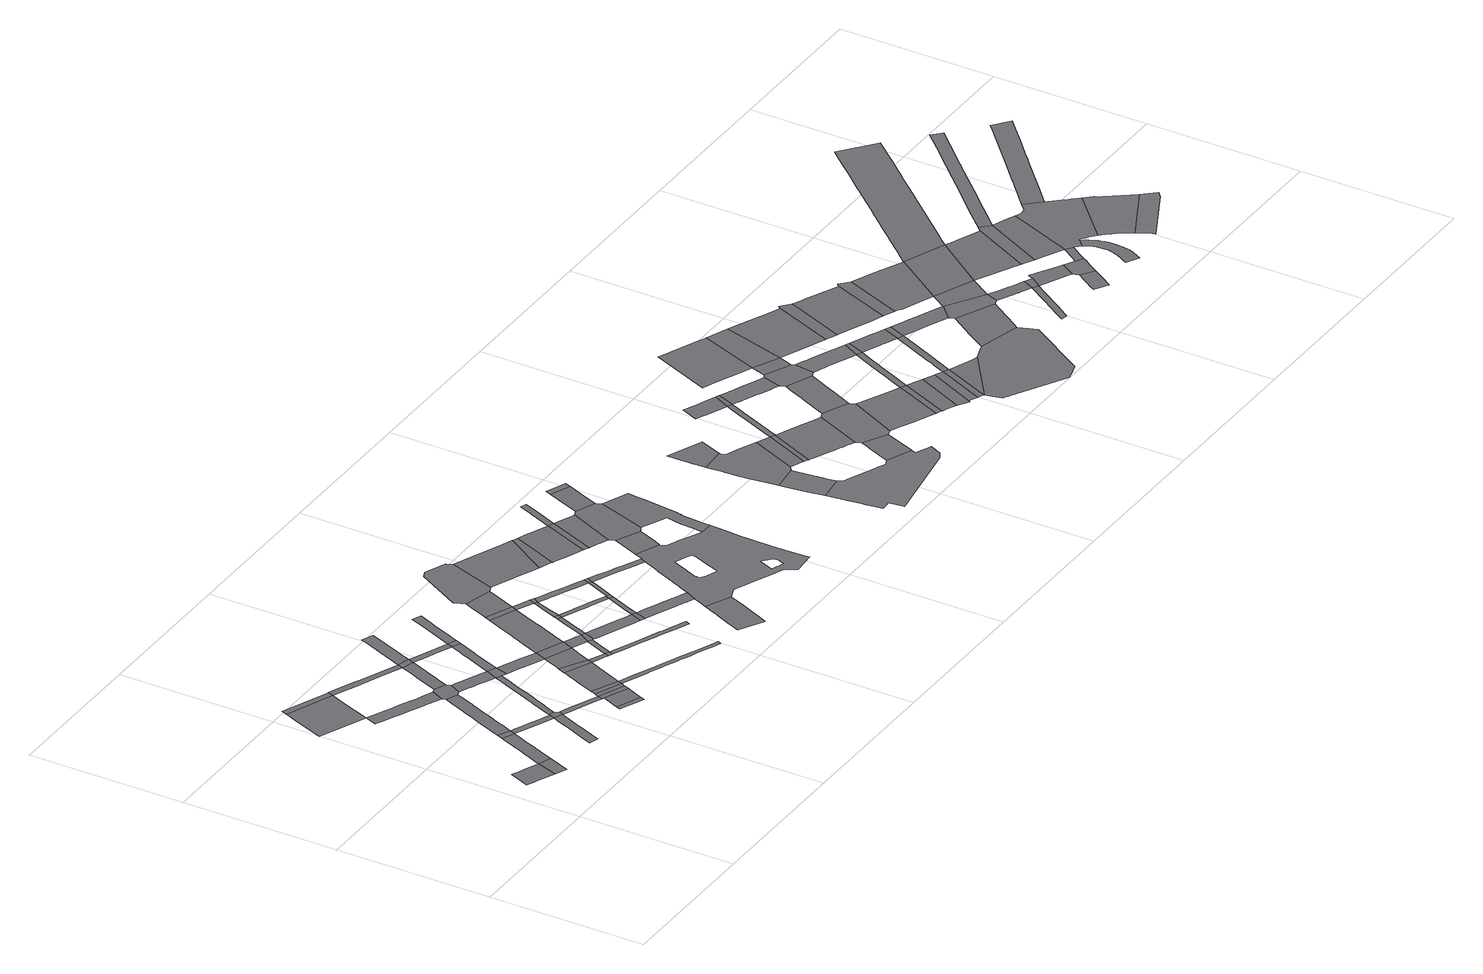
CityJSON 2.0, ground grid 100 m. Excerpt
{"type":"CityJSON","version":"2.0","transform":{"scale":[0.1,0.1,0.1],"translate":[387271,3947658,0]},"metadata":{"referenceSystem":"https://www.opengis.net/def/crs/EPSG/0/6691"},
"CityObjects":{
"road1":{"type":"Road","attributes":{"RoadStructureAttribute.sectionType":"1"},"geometry":[{"type":"MultiSurface","lod":"1","boundaries":[[[0,1,2,3,4,5,6,7,8,9,10,11]]]}]},
"road2":{"type":"Road","geometry":[{"type":"MultiSurface","lod":"1","boundaries":[[[11,10,12,13]]]}]},
"road3":{"type":"Road","attributes":{"RoadStructureAttribute.sectionType":"1"},"geometry":[{"type":"MultiSurface","lod":"1","boundaries":[[[14,15,16,17,18,19,20,21,22,11,13,23,24,25,26,27]]]}]},
"road4":{"type":"Road","attributes":{"RoadStructureAttribute.sectionType":"1"},"geometry":[{"type":"MultiSurface","lod":"1","boundaries":[[[28,29,30,31,32,33,34,35,36,37]]]}]},
"road5":{"type":"Road","geometry":[{"type":"MultiSurface","lod":"1","boundaries":[[[38,14,27,39,40]]]}]},
"road6":{"type":"Road","geometry":[{"type":"MultiSurface","lod":"1","boundaries":[[[41,28,37,42,43]]]}]},
"road7":{"type":"Road","attributes":{"RoadStructureAttribute.sectionType":"1"},"geometry":[{"type":"MultiSurface","lod":"1","boundaries":[[[44,45,46,47,48,49,50,51,52,53,54,34,55,56,57,58,59,60,61,62,63,64,65,66]]]}]},
"road8":{"type":"Road","attributes":{"RoadStructureAttribute.sectionType":"1"},"geometry":[{"type":"MultiSurface","lod":"1","boundaries":[[[67,68,69,70,71,72,73,74,40,39,75,76,77,78,79,80,81]]]}]},
"road9":{"type":"Road","attributes":{"RoadStructureAttribute.sectionType":"1"},"geometry":[{"type":"MultiSurface","lod":"1","boundaries":[[[80,82,83,84,85,86,87,88,89,90,91,92,93]]]}]},
"road10":{"type":"Road","attributes":{"RoadStructureAttribute.sectionType":"1"},"geometry":[{"type":"MultiSurface","lod":"1","boundaries":[[[94,95,96,97,98,99,100,101,102,103,38,40,104,105,106,107,108,109,110,111,112,113,114,115,116]]]}]},
"road11":{"type":"Road","geometry":[{"type":"MultiSurface","lod":"1","boundaries":[[[117,81,80,93,118,119,120]]]}]},
"road12":{"type":"Road","geometry":[{"type":"MultiSurface","lod":"1","boundaries":[[[121,66,65,94,116,122,123,124,125]]]}]},
"road13":{"type":"Road","attributes":{"RoadStructureAttribute.sectionType":"1"},"geometry":[{"type":"MultiSurface","lod":"1","boundaries":[[[126,127,128,129,130,131,132,133,134,135,136,137,138,42,37]]]}]},
"road14":{"type":"Road","attributes":{"RoadStructureAttribute.sectionType":"1"},"geometry":[{"type":"MultiSurface","lod":"1","boundaries":[[[139,140,141,142,118,93,143,144,145,146,147,148,149,150]]]}]},
"road15":{"type":"Road","attributes":{"RoadStructureAttribute.sectionType":"1"},"geometry":[{"type":"MultiSurface","lod":"1","boundaries":[[[151,152,153,154,155,156,157,158,159,160,161,162,163,164,165,166,167,117,120,168,169,170,171,172,173,174,175,176,177,178,179,180,181,182]]]}]},
"road16":{"type":"Road","geometry":[{"type":"MultiSurface","lod":"1","boundaries":[[[183,184,185,186]]]}]},
"road17":{"type":"Road","attributes":{"RoadStructureAttribute.sectionType":"1"},"geometry":[{"type":"MultiSurface","lod":"1","boundaries":[[[187,188,189,190,191,192,193,121,125,194,195,196,197,198]]]}]},
"road18":{"type":"Road","attributes":{"RoadStructureAttribute.sectionType":"1"},"geometry":[{"type":"MultiSurface","lod":"1","boundaries":[[[199,200,201,202,203,124,123,204,205,206,207,208,209,210,211,212,213,214,151,215]]]}]},
"road19":{"type":"Road","attributes":{"RoadStructureAttribute.sectionType":"1"},"geometry":[{"type":"MultiSurface","lod":"1","boundaries":[[[216,183,186,217,218,219]]]}]},
"road20":{"type":"Road","geometry":[{"type":"MultiSurface","lod":"1","boundaries":[[[150,149,216,219,220]]]}]},
"road21":{"type":"Road","geometry":[{"type":"MultiSurface","lod":"1","boundaries":[[[134,133,187,198,221]]]}]},
"road22":{"type":"Road","attributes":{"RoadStructureAttribute.sectionType":"1"},"geometry":[{"type":"MultiSurface","lod":"1","boundaries":[[[222,150,220,223,224]]]}]},
"road23":{"type":"Road","geometry":[{"type":"MultiSurface","lod":"1","boundaries":[[[225,226,222,224,227]]]}]},
"road24":{"type":"Road","geometry":[{"type":"MultiSurface","lod":"1","boundaries":[[[215,151,182,228,229]]]}]},
"road25":{"type":"Road","attributes":{"RoadStructureAttribute.sectionType":"1"},"geometry":[{"type":"MultiSurface","lod":"1","boundaries":[[[230,231,232,233,234,225,227,235,236,237,238]]]}]},
"road26":{"type":"Road","attributes":{"RoadStructureAttribute.sectionType":"1"},"geometry":[{"type":"MultiSurface","lod":"1","boundaries":[[[239,240,241,242,134,221,243,244,245,246,247]]]}]},
"road27":{"type":"Road","attributes":{"RoadStructureAttribute.sectionType":"1"},"geometry":[{"type":"MultiSurface","lod":"1","boundaries":[[[248,249,250,251,252,253,254,255,256,221,198]]]}]},
"road28":{"type":"Road","attributes":{"RoadStructureAttribute.sectionType":"1"},"geometry":[{"type":"MultiSurface","lod":"1","boundaries":[[[251,257,258,259,215,229,260,261,262,263,264]]]}]},
"road29":{"type":"Road","attributes":{"RoadStructureAttribute.sectionType":"1"},"geometry":[{"type":"MultiSurface","lod":"1","boundaries":[[[265,266,267,268,229,228,269,270,271,272,273,274,275,276]]]}]},
"road30":{"type":"Road","geometry":[{"type":"MultiSurface","lod":"1","boundaries":[[[277,230,238,278]]]}]},
"road31":{"type":"Road","attributes":{"RoadStructureAttribute.sectionType":"1"},"geometry":[{"type":"MultiSurface","lod":"1","boundaries":[[[275,279,277,278,280,281,282]]]}]},
"road32":{"type":"Road","geometry":[{"type":"MultiSurface","lod":"1","boundaries":[[[251,264,283,252]]]}]},
"road33":{"type":"Road","attributes":{"RoadStructureAttribute.sectionType":"1"},"geometry":[{"type":"MultiSurface","lod":"1","boundaries":[[[284,285,278,238,286,287,288,289,290,291,292]]]}]},
"road34":{"type":"Road","geometry":[{"type":"MultiSurface","lod":"1","boundaries":[[[276,275,282,293]]]}]},
"road35":{"type":"Road","attributes":{"RoadStructureAttribute.sectionType":"1"},"geometry":[{"type":"MultiSurface","lod":"1","boundaries":[[[294,295,296,297,298,299,300,301,302,303,304,305,306,307,308,309,310,311,312,227,224,313,314,315,316,317,318,319,320,321,322,323,324,325,326,327,328,329,330]]]}]},
"road36":{"type":"Road","geometry":[{"type":"MultiSurface","lod":"1","boundaries":[[[331,292,291,332,333,334]]]}]},
"road37":{"type":"Road","attributes":{"RoadStructureAttribute.sectionType":"1"},"geometry":[{"type":"MultiSurface","lod":"1","boundaries":[[[335,336,337,338,339,340,252,283,341,342,343,344,345]]]}]},
"road38":{"type":"Road","attributes":{"RoadStructureAttribute.sectionType":"1"},"geometry":[{"type":"MultiSurface","lod":"1","boundaries":[[[346,347,348,331,334,349,350,351,352,353]]]}]},
"road39":{"type":"Road","attributes":{"RoadStructureAttribute.sectionType":"1"},"geometry":[{"type":"MultiSurface","lod":"1","boundaries":[[[354,346,355,356,293,282]]]}]},
"road40":{"type":"Road","attributes":{"RoadStructureAttribute.sectionType":"1"},"geometry":[{"type":"MultiSurface","lod":"1","boundaries":[[[357,358,359,360,361,362,363,364,276,293,365,366,367,368,369,370,371,372,373,374,375]]]}]},
"road41":{"type":"Road","geometry":[{"type":"MultiSurface","lod":"1","boundaries":[[[355,346,353,376,377]]]}]},
"road42":{"type":"Road","attributes":{"RoadStructureAttribute.sectionType":"1"},"geometry":[{"type":"MultiSurface","lod":"1","boundaries":[[[378,379,380,381,382,383,384,385,386,387,388,389,390,391,392,393,394,334,333]]]}]},
"road43":{"type":"Road","attributes":{"RoadStructureAttribute.sectionType":"1"},"geometry":[{"type":"MultiSurface","lod":"1","boundaries":[[[395,396,397,398,399,400,355,377,401,402,403,404,405,406]]]}]},
"road44":{"type":"Road","geometry":[{"type":"MultiSurface","lod":"1","boundaries":[[[407,357,375,408,409]]]}]},
"road45":{"type":"Road","attributes":{"RoadStructureAttribute.sectionType":"1"},"geometry":[{"type":"MultiSurface","lod":"1","boundaries":[[[410,411,412,413,414,415,377,376,416,417,418,419,420,421]]]}]},
"road46":{"type":"Road","geometry":[{"type":"MultiSurface","lod":"1","boundaries":[[[422,423,395,406,424]]]}]},
"road47":{"type":"Road","attributes":{"RoadStructureAttribute.sectionType":"1"},"geometry":[{"type":"MultiSurface","lod":"1","boundaries":[[[425,426,427,428,429,407,409,430]]]}]},
"road48":{"type":"Road","attributes":{"RoadStructureAttribute.sectionType":"1"},"geometry":[{"type":"MultiSurface","lod":"1","boundaries":[[[431,432,433,434,422,424,435,436]]]}]},
"road49":{"type":"Road","attributes":{"RoadStructureAttribute.sectionType":"1"},"geometry":[{"type":"MultiSurface","lod":"1","boundaries":[[[437,409,408,438,439,440,441]]]}]},
"road50":{"type":"Road","geometry":[{"type":"MultiSurface","lod":"1","boundaries":[[[421,420,442,443,444]]]}]},
"road51":{"type":"Road","geometry":[{"type":"MultiSurface","lod":"1","boundaries":[[[445,446,441,440,431,436,447]]]}]},
"road52":{"type":"Road","attributes":{"RoadStructureAttribute.sectionType":"1"},"geometry":[{"type":"MultiSurface","lod":"1","boundaries":[[[448,449,450,451,452,453,454,455,456,457,458,459,460,424,406]]]}]},
"road53":{"type":"Road","geometry":[{"type":"MultiSurface","lod":"1","boundaries":[[[461,462,463,464,425,430,465,466,467]]]}]},
"road54":{"type":"Road","attributes":{"RoadStructureAttribute.sectionType":"1"},"geometry":[{"type":"MultiSurface","lod":"1","boundaries":[[[452,468,421,444,469,470]]]}]},
"road55":{"type":"Road","geometry":[{"type":"MultiSurface","lod":"1","boundaries":[[[471,472,473,474,475,476,477,444,443,478,479,480,481,482,483,484,485,486]]]}]},
"road56":{"type":"Road","attributes":{"RoadStructureAttribute.sectionType":"1"},"geometry":[{"type":"MultiSurface","lod":"1","boundaries":[[[487,488,489,490,491,492,493,494,495,496,497,498,499,500,501,502]]]}]},
"road57":{"type":"Road","attributes":{"RoadStructureAttribute.sectionType":"1"},"geometry":[{"type":"MultiSurface","lod":"1","boundaries":[[[503,504,505,506,507,508,509,510,511,512,513,447,436,514,515,516,517,518,519,520,521,522,523,524]]]}]},
"road58":{"type":"Road","geometry":[{"type":"MultiSurface","lod":"1","boundaries":[[[453,452,470,525,526]]]}]},
"road59":{"type":"Road","attributes":{"RoadStructureAttribute.sectionType":"1"},"geometry":[{"type":"MultiSurface","lod":"1","boundaries":[[[523,527,528,529,530,526,525,531,532,533,534,535,536]]]}]},
"road60":{"type":"Road","geometry":[{"type":"MultiSurface","lod":"1","boundaries":[[[524,523,536,537]]]}]},
"road61":{"type":"Road","attributes":{"function":"3","RoadStructureAttribute.sectionType":"1"},"geometry":[{"type":"MultiSurface","lod":"1","boundaries":[[[538,539,540,466,465,541,542,543,544,545,546,547]]]}]},
"road62":{"type":"Road","attributes":{"RoadStructureAttribute.sectionType":"1"},"geometry":[{"type":"MultiSurface","lod":"1","boundaries":[[[548,549,550,551,552,553,554,555,556,557,558,559,537,536]]]}]},
"road63":{"type":"Road","geometry":[{"type":"MultiSurface","lod":"1","boundaries":[[[547,546,560,561,562]]]}]},
"road64":{"type":"Road","geometry":[{"type":"MultiSurface","lod":"1","boundaries":[[[563,564,565,552,551,566,567,568,569,570,571,572,486,485,573,574,487,502,575,576,577,578,579,580,581,582,583,584,585,586,587,588,589,590,591,592,593,594,595,596,597,598,599,600,601,602,603,604,605,606],[607,608,609,610,611,612,613,614,615,616,617,618,619,620,621,622,623,624],[625,626,627,628,629,630,631,632,633,634,635,636,637,638,639,640,641,642,643,644,645,646,647,648,649,650,651,652,653,654,655,656]]]}]},
"road65":{"type":"Road","attributes":{"function":"3","RoadStructureAttribute.sectionType":"1"},"geometry":[{"type":"MultiSurface","lod":"1","boundaries":[[[657,658,659,660,661,562,561,662,663,664,665,666,667]]]}]},
"road66":{"type":"Road","geometry":[{"type":"MultiSurface","lod":"1","boundaries":[[[667,666,668,669,670]]]}]},
"road67":{"type":"Road","geometry":[{"type":"MultiSurface","lod":"1","boundaries":[[[671,672,673,674,675,676,563,606,677,678,679,680]]]}]},
"road68":{"type":"Road","attributes":{"function":"3","RoadStructureAttribute.sectionType":"1"},"geometry":[{"type":"MultiSurface","lod":"1","boundaries":[[[681,682,670,669,683,684,685,686,687]]]}]},
"road69":{"type":"Road","attributes":{"RoadStructureAttribute.sectionType":"1"},"geometry":[{"type":"MultiSurface","lod":"1","boundaries":[[[688,689,690,691,692,693,694,695,667,670,696,697,698,699,700]]]}]},
"road70":{"type":"Road","geometry":[{"type":"MultiSurface","lod":"1","boundaries":[[[701,687,686,671,680,702,703,704]]]}]},
"road71":{"type":"Road","attributes":{"RoadStructureAttribute.sectionType":"1"},"geometry":[{"type":"MultiSurface","lod":"1","boundaries":[[[705,706,707,708,709,710,711,712,713,714,715,716,717,718,703,702,719,720,721,722,723,724,725,726,599,598]]]}]},
"road72":{"type":"Road","attributes":{"RoadStructureAttribute.sectionType":"1"},"geometry":[{"type":"MultiSurface","lod":"1","boundaries":[[[727,728,729,701,704,730,731]]]}]},
"road73":{"type":"Road","geometry":[{"type":"MultiSurface","lod":"1","boundaries":[[[732,727,731,733]]]}]},
"road74":{"type":"Road","attributes":{"function":"3","RoadStructureAttribute.sectionType":"1"},"geometry":[{"type":"MultiSurface","lod":"1","boundaries":[[[734,735,736,737,738,739,740,741,742,743]]]}]},
"road75":{"type":"Road","geometry":[{"type":"MultiSurface","lod":"1","boundaries":[[[744,745,746,747,748,749,750,751,752,753,754,755,756,757,738,737,758,759]]]}]},
"road76":{"type":"Road","geometry":[{"type":"MultiSurface","lod":"1","boundaries":[[[760,761,762,763,764,749,748,765,766,767]]]}]},
"road77":{"type":"Road","geometry":[{"type":"MultiSurface","lod":"1","boundaries":[[[768,769,770,771,772,773,774,775,776,743,742,777,778,779,780,781,782,783,784,785,786,787,788,789,790,791,792,793,794,795,796,797,798,799]]]}]},
"road78":{"type":"Road","attributes":{"function":"3","RoadStructureAttribute.sectionType":"1"},"geometry":[{"type":"MultiSurface","lod":"1","boundaries":[[[800,759,758,801,802,803]]]}]},
"road79":{"type":"Road","geometry":[{"type":"MultiSurface","lod":"1","boundaries":[[[804,803,802,805,806,807,808]]]}]},
"road80":{"type":"Road","attributes":{"function":"3","RoadStructureAttribute.sectionType":"1"},"geometry":[{"type":"MultiSurface","lod":"1","boundaries":[[[809,810,811,812,807,806,813,814,815,816,817,818,819,820,821,822,823]]]}]},
"road81":{"type":"Road","geometry":[{"type":"MultiSurface","lod":"1","boundaries":[[[824,825,826,827,828,799,798,829,830,831,832]]]}]},
"road82":{"type":"Road","attributes":{"RoadStructureAttribute.sectionType":"1"},"geometry":[{"type":"MultiSurface","lod":"1","boundaries":[[[833,834,835,836,837,838,804,808,839,840,841,842,843,844]]]}]},
"road83":{"type":"Road","attributes":{"RoadStructureAttribute.sectionType":"1"},"geometry":[{"type":"MultiSurface","lod":"1","boundaries":[[[845,846,847,848,849,850,851,852,853,854,855,833,856]]]}]},
"road84":{"type":"Road","geometry":[{"type":"MultiSurface","lod":"1","boundaries":[[[857,823,822,824,832,858,859,860]]]}]},
"road85":{"type":"Road","geometry":[{"type":"MultiSurface","lod":"1","boundaries":[[[856,833,844,861]]]}]},
"road86":{"type":"Road","attributes":{"RoadStructureAttribute.sectionType":"1"},"geometry":[{"type":"MultiSurface","lod":"1","boundaries":[[[862,863,864,865,866,861,844,867,868,869,870,871,872,873,874,875,876,877,878,879]]]}]},
"road87":{"type":"Road","attributes":{"function":"3","RoadStructureAttribute.sectionType":"1"},"geometry":[{"type":"MultiSurface","lod":"1","boundaries":[[[880,881,882,859,858,883,884,885,886,887]]]}]},
"road88":{"type":"Road","attributes":{"RoadStructureAttribute.sectionType":"1"},"geometry":[{"type":"MultiSurface","lod":"1","boundaries":[[[888,889,890,891,892,893,894,857,860,895,896,897,898]]]}]},
"road89":{"type":"Road","geometry":[{"type":"MultiSurface","lod":"1","boundaries":[[[887,886,899,900,901]]]}]},
"road90":{"type":"Road","attributes":{"function":"3","RoadStructureAttribute.sectionType":"1"},"geometry":[{"type":"MultiSurface","lod":"1","boundaries":[[[902,901,900,903,904,905,906,907,908]]]}]},
"road91":{"type":"Road","geometry":[{"type":"MultiSurface","lod":"1","boundaries":[[[909,879,878,888,898,910,911,912]]]}]},
"road92":{"type":"Road","attributes":{"RoadStructureAttribute.sectionType":"1"},"geometry":[{"type":"MultiSurface","lod":"1","boundaries":[[[913,914,915,916,917,918,919,920,921,922,923,924,925,926,927,928]]]}]},
"road93":{"type":"Road","geometry":[{"type":"MultiSurface","lod":"1","boundaries":[[[929,908,907,930,931,932]]]}]},
"road94":{"type":"Road","attributes":{"RoadStructureAttribute.sectionType":"1"},"geometry":[{"type":"MultiSurface","lod":"1","boundaries":[[[927,933,909,912,934,935]]]}]},
"road95":{"type":"Road","attributes":{"function":"3","RoadStructureAttribute.sectionType":"1"},"geometry":[{"type":"MultiSurface","lod":"1","boundaries":[[[936,937,938,932,931,939,940,941]]]}]},
"road96":{"type":"Road","geometry":[{"type":"MultiSurface","lod":"1","boundaries":[[[941,940,942,943,944]]]}]},
"road97":{"type":"Road","attributes":{"RoadStructureAttribute.sectionType":"1"},"geometry":[{"type":"MultiSurface","lod":"1","boundaries":[[[945,946,947,948,949,950,951,952,887,901,953,954,955,956,957,958,959]]]}]},
"road98":{"type":"Road","geometry":[{"type":"MultiSurface","lod":"1","boundaries":[[[928,927,935,960]]]}]},
"road99":{"type":"Road","attributes":{"RoadStructureAttribute.sectionType":"1"},"geometry":[{"type":"MultiSurface","lod":"1","boundaries":[[[961,962,963,964,965,966,967,968,911,910,969,970,971,972,973,974,975,976,945,977]]]}]},
"road100":{"type":"Road","attributes":{"function":"3","RoadStructureAttribute.sectionType":"1"},"geometry":[{"type":"MultiSurface","lod":"1","boundaries":[[[978,979,980,944,943,981,982]]]}]},
"road101":{"type":"Road","geometry":[{"type":"MultiSurface","lod":"1","boundaries":[[[977,945,959,983]]]}]},
"road102":{"type":"Road","attributes":{"RoadStructureAttribute.sectionType":"1"},"geometry":[{"type":"MultiSurface","lod":"1","boundaries":[[[984,985,986,987,988,941,944,989,990,991,992,993,994,995]]]}]},
"road103":{"type":"Road","geometry":[{"type":"MultiSurface","lod":"1","boundaries":[[[996,997,982,981,998,999,1000,1001,1002,1003,1004,1005,1006,1007,1008,1009]]]}]},
"road104":{"type":"Road","attributes":{"RoadStructureAttribute.sectionType":"1"},"geometry":[{"type":"MultiSurface","lod":"1","boundaries":[[[1010,1011,1012,960,935,1013,1014,1015,1016,1017,1018]]]}]},
"road105":{"type":"Road","attributes":{"RoadStructureAttribute.sectionType":"1"},"geometry":[{"type":"MultiSurface","lod":"1","boundaries":[[[1019,1020,1021,1022,983,959,1023,1024,1025,1026,1027,1028,1029,984,1030]]]}]},
"road106":{"type":"Road","geometry":[{"type":"MultiSurface","lod":"1","boundaries":[[[1030,984,995,1031]]]}]},
"road107":{"type":"Road","geometry":[{"type":"MultiSurface","lod":"1","boundaries":[[[1032,1018,1017,1033,1034,1035,1036,1037]]]}]},
"road108":{"type":"Road","attributes":{"RoadStructureAttribute.sectionType":"1"},"geometry":[{"type":"MultiSurface","lod":"1","boundaries":[[[1038,1039,1040,1041,1042,1043,1037,1036,1044,1045,1046,1047,1048,1049,1050]]]}]},
"road109":{"type":"Road","attributes":{"RoadStructureAttribute.sectionType":"1"},"geometry":[{"type":"MultiSurface","lod":"1","boundaries":[[[1051,1052,1053,1054,1055,1056,1057,1031,995,1058,1059,1060,1061,1062,1063,1064]]]}]},
"road110":{"type":"Road","attributes":{"function":"2","RoadStructureAttribute.sectionType":"1"},"geometry":[{"type":"MultiSurface","lod":"1","boundaries":[[[1065,1066,1067,996,1009,1068,1069,1070,1071]]]}]},
"road111":{"type":"Road","geometry":[{"type":"MultiSurface","lod":"1","boundaries":[[[1072,1050,1049,1073,1074,1075]]]}]},
"road112":{"type":"Road","geometry":[{"type":"MultiSurface","lod":"1","boundaries":[[[1064,1063,1076,1065,1071,1077,1078,1079]]]}]},
"road113":{"type":"Road","attributes":{"function":"1"},"geometry":[{"type":"MultiSurface","lod":"1","boundaries":[[[1080,1081,1082,1083,1064,1079,1084]]]}]},
"road114":{"type":"Road","attributes":{"RoadStructureAttribute.sectionType":"1"},"geometry":[{"type":"MultiSurface","lod":"1","boundaries":[[[1085,1086,1075,1074,1087,1088,1089,1090,1091,1092,1080,1093]]]}]},
"road115":{"type":"Road","attributes":{"RoadStructureAttribute.sectionType":"1"},"geometry":[{"type":"MultiSurface","lod":"1","boundaries":[[[1094,1095,1096,1097,1098,1099,1100,1101,1102,1103,1104,1105,1106,1107,1108]]]}]},
"road116":{"type":"Road","attributes":{"RoadStructureAttribute.sectionType":"1"},"geometry":[{"type":"MultiSurface","lod":"1","boundaries":[[[1109,1110,1111,1112,1113,1114,1079,1078,1115,1116,1117,1118,1119,1094,1120]]]}]},
"road117":{"type":"Road","geometry":[{"type":"MultiSurface","lod":"1","boundaries":[[[1120,1094,1108,1121]]]}]},
"road118":{"type":"Road","geometry":[{"type":"MultiSurface","lod":"1","boundaries":[[[1093,1080,1084,1122]]]}]},
"road119":{"type":"Road","attributes":{"RoadStructureAttribute.sectionType":"1"},"geometry":[{"type":"MultiSurface","lod":"1","boundaries":[[[1123,1124,1125,1126,1127,1128,1121,1108,1129,1130,1131,1132]]]}]},
"road120":{"type":"Road","attributes":{"RoadStructureAttribute.sectionType":"1"},"geometry":[{"type":"MultiSurface","lod":"1","boundaries":[[[1133,1134,1135,1136,1137,1138,1139,1140,1141,1142]]]}]},
"road121":{"type":"Road","attributes":{"function":"1"},"geometry":[{"type":"MultiSurface","lod":"1","boundaries":[[[1143,1144,1145,1146,1147,1148,1149,1150,1151,1152,1153,1154,1122,1084]]]}]},
"road122":{"type":"Road","geometry":[{"type":"MultiSurface","lod":"1","boundaries":[[[1155,1132,1131,1133,1142,1156,1157,1158,1159]]]}]},
"road123":{"type":"Road","geometry":[{"type":"MultiSurface","lod":"1","boundaries":[[[1160,1161,1162,1159,1158,1163,1164]]]}]},
"road124":{"type":"Road","geometry":[{"type":"MultiSurface","lod":"1","boundaries":[[[1165,1151,1150,1166,1167,1168]]]}]},
"road125":{"type":"Road","attributes":{"function":"1","RoadStructureAttribute.sectionType":"7"},"geometry":[{"type":"MultiSurface","lod":"1","boundaries":[[[1169,1170,1171,1172,1173,1174,1175,1176,1177,1178,1179,1180,1181,1182,1183,1184,1185,1186,1187,1188,1189,1190,1191,1192,1193,1194,1195,1196,1197,1198,1199,1200,1201,1202,1203]]]}]},
"road126":{"type":"Road","attributes":{"function":"1","RoadStructureAttribute.sectionType":"7"},"geometry":[{"type":"MultiSurface","lod":"1","boundaries":[[[1204,1168,1167,1205,1206,1160,1207]]]}]},
"road127":{"type":"Road","attributes":{"function":"2","RoadStructureAttribute.sectionType":"1"},"geometry":[{"type":"MultiSurface","lod":"1","boundaries":[[[1208,1209,1210,1211,1212,1213,1214,1215,1216,1217,1218,1219,1220,1221,1222,1223,1224,1225,1226,1227,1228,1229,1093,1122,1230,1231,1232,1233,1234,1235,1236,1237,1238,1239,1240,1241,1242,1243,1244,1245,1246,1247,1248]]]}]},
"road128":{"type":"Road","geometry":[{"type":"MultiSurface","lod":"1","boundaries":[[[1249,1250,1251,1252,1207,1160,1164,1253,1254,1187,1186,1255,1256,1257,1258,1259,1260,1261,1262,1263,1264,1265,1266,1267]]]}]},
"road129":{"type":"Road","geometry":[{"type":"MultiSurface","lod":"1","boundaries":[[[1262,1261,1268,1269,1270,1271,1272,1273,1274,1275,1276,1277]]]}]},
"road130":{"type":"Road","attributes":{"function":"1"},"geometry":[{"type":"MultiSurface","lod":"1","boundaries":[[[1274,1273,1278,1279,1280,1281,1282,1283]]]}]},
"road131":{"type":"Road","attributes":{"RoadStructureAttribute.sectionType":"1"},"geometry":[{"type":"MultiSurface","lod":"1","boundaries":[[[1284,1285,1286,1287,1288,1289,1290,1291,1292,1293,1294,1295,1296,1297,1298,1165,1168,1299,1300,1301,1302,1303,1304,1305,1306,1307,1308,1309,1310,1311,1312,1313,1314,1315,1316,1317,1318]]]}]},
"road132":{"type":"Road","attributes":{"RoadStructureAttribute.sectionType":"1"},"geometry":[{"type":"MultiSurface","lod":"1","boundaries":[[[1319,1320,1321,1322,1323,1324,1325,1326,1327,1328,1329,1330,1331,1332,1333,1334,1335,1336,1249,1267,1337,1338,1339,1340,1341,1342,1343,1344,1345,1346,1347,1348,1349,1350,1351,1352,1353,1354,1355,1356]]]}]}
},
"vertices":[
[329,505,0],[279,526,0],[259,534,0],[199,559,0],[144,430,0],[145,430,0],[196,408,0],[231,394,0],[236,392,0],[277,374,0],[329,352,0],[372,486,0],
[403,321,0],[456,457,0],
[502,799,0],[492,776,0],[482,751,0],[477,740,0],[474,732,0],[453,681,0],[448,668,0],[427,620,0],[420,602,0],[480,515,0],[522,619,0],[534,647,0],[558,707,0],[582,766,0],
[110,1973,0],[95,1935,0],[86,1912,0],[35,1781,0],[27,1761,0],[2,1699,0],[303,1570,0],[341,1667,0],[380,1765,0],[416,1853,0],
[517,836,0],[583,765,0],[597,803,0],
[125,2010,0],[431,1890,0],[430,1891,0],
[685,1405,0],[633,1428,0],[617,1434,0],[599,1442,0],[590,1446,0],[586,1448,0],[572,1454,0],[553,1462,0],[510,1481,0],[473,1497,0],[348,1551,0],[275,1493,0],[290,1486,0],[310,1477,0],[402,1437,0],[439,1420,0],[476,1404,0],[511,1389,0],[589,1354,0],[601,1349,0],[663,1322,0],[695,1308,0],[735,1384,0],
[839,699,0],[823,706,0],[802,715,0],[715,752,0],[701,759,0],[672,771,0],[624,791,0],[606,799,0],[662,732,0],[686,723,0],[771,687,0],[826,664,0],[839,659,0],[840,659,0],[853,694,0],
[828,631,0],[799,562,0],[793,547,0],[745,433,0],[712,352,0],[769,335,0],[792,388,0],[834,490,0],[837,497,0],[848,524,0],[886,615,0],[895,636,0],
[703,1281,0],[698,1269,0],[675,1217,0],[661,1184,0],[625,1098,0],[609,1059,0],[600,1037,0],[584,1000,0],[547,908,0],[546,905,0],[625,873,0],[632,888,0],[653,941,0],[655,945,0],[664,966,0],[669,980,0],[691,1034,0],[697,1049,0],[710,1080,0],[728,1123,0],[730,1128,0],[763,1210,0],[780,1252,0],
[857,704,0],[913,667,0],[901,672,0],[892,689,0],
[763,1395,0],[782,1252,0],[808,1263,0],[848,1335,0],[836,1363,0],
[435,1846,0],[459,1836,0],[569,1790,0],[594,1780,0],[598,1778,0],[608,1774,0],[727,1725,0],[869,1667,0],[887,1703,0],[716,1773,0],[633,1807,0],[594,1823,0],[441,1886,0],
[1079,598,0],[1063,604,0],[1031,618,0],[980,639,0],[896,635,0],[926,623,0],[980,600,0],[1017,585,0],[1058,568,0],[1132,537,0],[1152,529,0],[1166,562,0],
[1045,1159,0],[1015,1088,0],[1009,1074,0],[1008,1072,0],[1004,1061,0],[1003,1059,0],[998,1048,0],[988,1022,0],[973,983,0],[956,944,0],[920,860,0],[915,847,0],[903,819,0],[903,818,0],[900,812,0],[884,771,0],[883,768,0],[900,709,0],[926,771,0],[927,772,0],[937,797,0],[948,823,0],[952,831,0],[983,907,0],[1023,1006,0],[1033,1029,0],[1034,1032,0],[1034,1033,0],[1041,1049,0],[1047,1063,0],[1057,1088,0],[1080,1142,0],
[1120,417,0],[1108,389,0],[1265,323,0],[1277,351,0],
[872,1666,0],[858,1631,0],[845,1598,0],[830,1561,0],[823,1545,0],[806,1503,0],[778,1432,0],[864,1431,0],[873,1455,0],[892,1502,0],[904,1531,0],[949,1642,0],
[1018,1262,0],[988,1275,0],[987,1275,0],[913,1307,0],[892,1316,0],[833,1252,0],[855,1242,0],[864,1238,0],[873,1234,0],[880,1231,0],[887,1228,0],[940,1205,0],[977,1188,0],[984,1185,0],[987,1184,0],[1018,1170,0],[1080,1235,0],
[1165,524,0],[1304,416,0],[1317,446,0],[1322,457,0],
[1336,490,0],
[964,1679,0],
[1177,588,0],[1337,493,0],[1349,519,0],
[1191,624,0],[1187,614,0],[1360,547,0],
[1112,1128,0],[1135,1211,0],
[1286,854,0],[1283,845,0],[1263,799,0],[1252,771,0],[1240,743,0],[1412,668,0],[1431,713,0],[1453,764,0],[1459,778,0],
[1012,2013,0],[996,1973,0],[915,1771,0],[904,1745,0],[978,1715,0],[993,1752,0],[1000,1770,0],[1006,1783,0],[1086,1983,0],
[992,1625,0],[1019,1614,0],[1119,1573,0],[1205,1539,0],[1220,1576,0],[1148,1605,0],[1090,1628,0],[1034,1651,0],[992,1668,0],
[1176,1467,0],[1159,1428,0],[1153,1412,0],[1176,1311,0],[1208,1389,0],[1213,1400,0],[1224,1427,0],[1261,1516,0],
[1372,1105,0],[1311,1133,0],[1286,1144,0],[1156,1202,0],[1129,1121,0],[1197,1093,0],[1211,1087,0],[1236,1076,0],[1240,1074,0],[1285,1054,0],[1357,1023,0],[1388,1098,0],
[1307,902,0],[1471,806,0],
[1314,919,0],[1487,845,0],[1506,890,0],[1533,952,0],
[1276,1553,0],
[1574,763,0],[1556,770,0],[1460,778,0],[1494,764,0],[1544,743,0],[1557,737,0],[1563,735,0],[1566,734,0],[1577,762,0],
[1566,1025,0],
[1975,292,0],[1970,294,0],[1942,306,0],[1931,310,0],[1876,333,0],[1842,347,0],[1782,372,0],[1780,373,0],[1742,389,0],[1716,399,0],[1676,416,0],[1637,432,0],[1612,443,0],[1596,449,0],[1587,453,0],[1578,457,0],[1528,477,0],[1460,506,0],[1370,543,0],[1517,451,0],[1535,443,0],[1561,433,0],[1578,426,0],[1613,412,0],[1640,401,0],[1696,378,0],[1731,363,0],[1754,354,0],[1757,353,0],[1801,335,0],[1836,321,0],[1876,305,0],[1900,295,0],[1928,283,0],[1947,276,0],[2001,254,0],[2010,277,0],
[1578,763,0],[1581,727,0],[1596,721,0],[1607,749,0],
[1345,1879,0],[1303,1777,0],[1299,1766,0],[1298,1764,0],[1293,1753,0],[1258,1668,0],[1291,1591,0],[1317,1653,0],[1353,1741,0],[1363,1765,0],[1401,1856,0],
[1639,909,0],[1638,905,0],[1582,772,0],[1613,763,0],[1638,826,0],[1639,828,0],[1667,894,0],[1669,897,0],
[1584,932,0],[1681,978,0],[1585,1018,0],
[1556,1500,0],[1554,1497,0],[1524,1424,0],[1473,1302,0],[1469,1292,0],[1455,1259,0],[1433,1205,0],[1391,1105,0],[1585,1073,0],[1597,1103,0],[1606,1124,0],[1631,1187,0],[1632,1188,0],[1641,1212,0],[1657,1252,0],[1672,1289,0],[1693,1341,0],[1725,1421,0],[1728,1428,0],
[1679,893,0],[1709,967,0],
[1673,689,0],[1774,647,0],[1809,632,0],[1880,603,0],[1899,595,0],[1951,573,0],[2003,552,0],[2093,514,0],[2104,542,0],[2085,550,0],[2026,575,0],[2020,577,0],[1952,605,0],[1937,612,0],[1880,635,0],[1796,670,0],[1688,715,0],
[1761,1177,0],[1756,1166,0],[1746,1141,0],[1730,1101,0],[1708,1045,0],[1701,1027,0],[1729,1016,0],[1736,1034,0],[1759,1093,0],[1762,1101,0],[1774,1130,0],[1789,1166,0],
[1571,1537,0],[1729,1427,0],[1746,1464,0],
[1997,849,0],[1992,851,0],[1883,896,0],[1867,902,0],[1822,921,0],[1751,950,0],[1693,887,0],[1748,864,0],[1882,810,0],[1922,793,0],[1983,769,0],[2013,843,0],
[1772,1206,0],[1772,1205,0],[1800,1194,0],
[1640,1703,0],[1612,1635,0],[1608,1625,0],[1591,1585,0],[1576,1548,0],[1825,1656,0],
[1840,1376,0],[1834,1361,0],[1807,1295,0],[1787,1243,0],[1823,1258,0],[1861,1364,0],
[1844,1420,0],[1744,1421,0],[1829,1383,0],[1840,1377,0],[1857,1414,0],
[2010,758,0],[2014,756,0],[2041,831,0],
[1876,1405,0],[1868,1409,0],[1884,1401,0],
[1886,1127,0],[1891,1124,0],[1955,1098,0],[1976,1090,0],[2098,1040,0],[2109,1068,0],[2037,1097,0],[2029,1101,0],[1987,1118,0],[1939,1138,0],[1898,1154,0],[1894,1156,0],[1886,1159,0],
[1811,2073,0],[1774,2057,0],[1613,1771,0],[1617,1762,0],[1863,1672,0],[1968,1980,0],[1952,2017,0],
[2031,883,0],[2081,925,0],[2125,1029,0],
[2281,733,0],[2274,736,0],[2272,737,0],[2271,737,0],[2227,755,0],[2165,781,0],[2118,800,0],[2081,729,0],[2087,726,0],[2147,702,0],[2232,667,0],[2242,663,0],[2244,662,0],[2280,647,0],[2339,623,0],[2376,695,0],
[2299,528,0],[2294,519,0],[2278,482,0],[2265,453,0],[2261,445,0],[2241,399,0],[2227,368,0],[2203,314,0],[2201,309,0],[2199,305,0],[2172,244,0],[2331,158,0],[2363,231,0],[2399,314,0],[2414,349,0],[2460,456,0],
[2172,1272,0],[2127,1292,0],[2090,1309,0],[2031,1335,0],[1993,1353,0],[1979,1359,0],[1965,1365,0],[1963,1366,0],[1948,1373,0],[1923,1384,0],[1889,1399,0],[1889,1351,0],[1919,1338,0],[1938,1329,0],[1961,1319,0],[1975,1313,0],[2013,1296,0],[2049,1280,0],[2084,1264,0],[2094,1260,0],[2182,1221,0],[2199,1260,0],
[2137,1057,0],[2115,1066,0],
[2170,1192,0],[2129,1096,0],[2123,1084,0],[2118,1071,0],[2139,1062,0],[2145,1075,0],[2154,1096,0],[2189,1176,0],[2199,1201,0],[2204,1211,0],
[2221,1250,0],
[2294,1848,0],[2229,1875,0],[2097,1928,0],[1892,1660,0],[1919,1649,0],[1935,1643,0],[2079,1585,0],[2125,1566,0],[2182,1543,0],[2356,1823,0],
[2286,1175,0],[2340,1151,0],[2472,1092,0],[2538,1063,0],[2555,1099,0],[2445,1149,0],[2389,1174,0],[2370,1183,0],[2344,1194,0],[2297,1215,0],[2287,1220,0],[2229,1246,0],
[2234,1522,0],[2268,1509,0],[2393,1808,0],
[2581,1151,0],[2570,1124,0],[2559,1097,0],[2518,1016,0],[2502,981,0],[2487,947,0],[2448,858,0],[2412,776,0],[2409,769,0],[2402,753,0],[2316,569,0],[2299,530,0],[2495,469,0],[2536,484,0],[2578,467,0],[2602,456,0],[2664,430,0],[2792,376,0],[2812,367,0],[2828,361,0],[2862,346,0],[2876,325,0],[2888,308,0],[2905,282,0],[3050,290,0],[3049,306,0],[3049,319,0],[3043,453,0],[3042,540,0],[3042,599,0],[3042,612,0],[3046,703,0],[3048,745,0],[3052,818,0],[3057,914,0],[3058,943,0],[2977,946,0],[2929,968,0],[2884,988,0],[2848,1005,0],[2821,1017,0],[2809,1022,0],[2750,1048,0],[2736,1087,0],[2878,500,0],[2895,489,0],[2915,466,0],[2916,465,0],[2930,443,0],[2933,429,0],[2932,427,0],[2929,418,0],[2923,399,0],[2918,382,0],[2901,388,0],[2880,395,0],[2877,397,0],[2848,407,0],[2845,408,0],[2835,412,0],[2841,428,0],[2870,505,0],[2581,693,0],[2578,694,0],[2573,697,0],[2568,701,0],[2563,705,0],[2559,710,0],[2556,716,0],[2553,721,0],[2553,722,0],[2551,727,0],[2550,734,0],[2550,740,0],[2551,746,0],[2552,751,0],[2552,752,0],[2554,758,0],[2582,824,0],[2611,892,0],[2622,917,0],[2701,884,0],[2720,876,0],[2725,871,0],[2728,865,0],[2729,858,0],[2728,849,0],[2708,795,0],[2691,750,0],[2667,684,0],[2662,674,0],[2656,668,0],[2651,666,0],[2583,692,0],
[2578,1734,0],[2534,1752,0],[2485,1771,0],[2444,1788,0],[2443,1788,0],[2271,1507,0],[2290,1500,0],[2346,1477,0],[2423,1446,0],[2471,1426,0],[2593,1728,0],
[2508,1412,0],[2508,1411,0],[2630,1713,0],
[2652,1322,0],[2611,1222,0],[2610,1222,0],[2609,1219,0],[2588,1167,0],[2586,1164,0],[2737,1089,0],[2764,1147,0],[2769,1157,0],[2808,1249,0],
[2756,1662,0],[2724,1675,0],[2567,1388,0],[2580,1383,0],[2589,1379,0],[2635,1360,0],[2768,1657,0],
[2692,1964,0],[2673,1918,0],[2655,1875,0],[2650,1864,0],[2633,1824,0],[2611,1770,0],[2603,1751,0],[2594,1730,0],[2631,1714,0],[2646,1750,0],[2687,1848,0],[2692,1860,0],[2729,1949,0],
[2805,1673,0],[2843,1271,0],[2948,1583,0],[2932,1620,0],
[3058,951,0],[3059,963,0],[3060,1004,0],[3066,1085,0],[3069,1144,0],[3077,1142,0],[3078,1169,0],[3083,1168,0],[3098,1309,0],[3103,1351,0],[3109,1405,0],[3114,1457,0],[3121,1514,0],[3021,1554,0],[2887,1251,0],[2995,1202,0],[3000,1200,0],[3007,1197,0],[2988,1089,0],[2988,1086,0],[2983,1019,0],[2979,966,0],
[2890,1885,0],[2835,1748,0],[2822,1714,0],[2983,1746,0],[3018,1834,0],
[2905,1922,0],[3033,1871,0],
[3819,632,0],[3815,664,0],[3807,736,0],[3794,849,0],[3622,825,0],[3626,789,0],[3633,739,0],[3647,640,0],[3660,549,0],[3826,572,0],
[3887,1199,0],[3852,1214,0],[3760,1253,0],[3747,1285,0],[3745,1290,0],[3581,1278,0],[3581,1267,0],[3589,1166,0],[3589,1161,0],[3590,1145,0],[3594,1079,0],[3597,1038,0],[3598,1030,0],[3618,854,0],[3828,874,0],[3954,1170,0],
[3579,1529,0],[3577,1433,0],[3577,1399,0],[3577,1358,0],[3578,1344,0],[3775,1360,0],[3790,1397,0],[3806,1434,0],
[4121,426,0],[4111,430,0],[4075,445,0],[4062,451,0],[4012,471,0],[3954,496,0],[3879,527,0],[3851,539,0],[3849,542,0],[3665,509,0],[3671,467,0],[3680,402,0],[3688,344,0],[3690,331,0],[3695,298,0],[3699,267,0],[3705,223,0],[3708,197,0],[3731,200,0],[3743,201,0],[3772,205,0],[3780,157,0],[3788,106,0],[4333,198,0],[4359,213,0],[4381,226,0],[4414,301,0],[4412,301,0],[4336,335,0],[4313,345,0],[4325,374,0],[4159,441,0],
[3970,1163,0],[3882,850,0],[3912,837,0],[4043,1132,0],
[4043,1133,0],[3932,828,0],[3944,822,0],[4075,1118,0],[4075,1119,0],
[4185,1072,0],[4184,1072,0],[4178,1075,0],[4170,1078,0],[3955,817,0],[3970,811,0],[4051,775,0],[4104,751,0],[4147,732,0],[4154,729,0],[4171,722,0],[4181,717,0],[4204,707,0],[4238,692,0],[4372,992,0],
[4252,655,0],[4227,597,0],[4223,589,0],[4178,485,0],[4161,446,0],[4327,380,0],[4339,410,0],[4383,519,0],[4404,573,0],
[4203,1505,0],[4198,1493,0],[4190,1474,0],[4155,1392,0],[4127,1327,0],[4066,1187,0],[4099,1173,0],[4189,1383,0],[4193,1392,0],[4196,1400,0],[4230,1479,0],[4235,1491,0],
[4192,1638,0],[4131,1663,0],[4121,1667,0],[4069,1689,0],[4049,1697,0],[4045,1700,0],[3999,1590,0],[4012,1585,0],[4047,1570,0],[4076,1558,0],[4190,1510,0],[4257,1612,0],
[4409,1007,0],[4439,586,0],[4593,897,0],[4579,934,0],
[4281,1602,0],
[4490,1518,0],[4446,1536,0],[4352,1573,0],[4349,1574,0],[4317,1587,0],[4267,1478,0],[4281,1472,0],[4303,1463,0],[4325,1454,0],[4369,1436,0],[4399,1423,0],[4412,1418,0],[4480,1389,0],[4482,1388,0],[4487,1386,0],[4489,1386,0],[4539,1365,0],[4576,1484,0],
[4847,780,0],[4782,810,0],[4621,884,0],[4479,569,0],[4586,522,0],[4701,472,0],[4736,456,0],[4871,769,0],
[4554,1328,0],[4536,1289,0],[4507,1223,0],[4490,1186,0],[4486,1178,0],[4445,1086,0],[4437,1069,0],[4639,1067,0],[4675,1147,0],[4694,1188,0],[4725,1259,0],
[4762,445,0],[4773,441,0],[4907,753,0],
[4973,723,0],[4777,438,0],[4798,430,0],[4805,427,0],[4857,404,0],[4868,399,0],[5009,706,0],
[4597,1497,0],[4763,1273,0],[4781,1402,0],[4769,1421,0],
[4753,1988,0],[4734,1995,0],[4643,2034,0],[4637,2036,0],[4563,2067,0],[4515,2087,0],[4497,2095,0],[4464,2109,0],[4306,1727,0],[4365,1703,0],[4397,1689,0],[4441,1671,0],[4492,1651,0],[4493,1650,0],[4632,1593,0],[4774,1979,0],
[5016,703,0],[4936,355,0],[4944,366,0],[5084,672,0],
[4604,1516,0],[4790,1479,0],[4802,1513,0],
[5136,648,0],[5106,662,0],[5092,668,0],[4973,353,0],[5000,341,0],[5137,647,0],
[5005,339,0],[5037,325,0],[5174,631,0],
[5047,1158,0],[5012,1081,0],[5003,1062,0],[4977,1005,0],[4955,956,0],[4948,939,0],[4943,930,0],[4893,818,0],[4963,876,0],[4984,923,0],[4992,939,0],[5005,969,0],[5018,997,0],[5047,1062,0],[5084,1144,0],
[4919,1923,0],
[5065,1283,0],[5030,1298,0],[4990,1315,0],[4882,1360,0],[4863,1368,0],[4824,1384,0],[4800,1394,0],[4789,1399,0],[4772,1270,0],[4787,1263,0],[4814,1253,0],[4835,1244,0],[4856,1236,0],[4953,1196,0],[4973,1188,0],[5047,1159,0],[5104,1267,0],
[5339,569,0],[5307,580,0],[5180,629,0],[5039,323,0],[5364,559,0],
[5131,1256,0],
[5317,1049,0],[5193,773,0],[5181,745,0],[5170,720,0],[5164,707,0],[5180,645,0],[5214,720,0],[5217,728,0],[5230,756,0],[5246,792,0],[5353,1032,0],[5354,1034,0],
[5479,597,0],[5458,590,0],[5044,305,0],[5052,269,0],[5065,215,0],[5444,6,0],[5472,13,0],[5500,20,0],[5513,24,0],[5561,37,0],[5799,416,0],[5795,417,0],[5778,468,0],[5757,531,0],
[5248,1781,0],[5194,1805,0],[4993,1891,0],[4806,1511,0],[4896,1474,0],[4923,1463,0],[5030,1420,0],[5099,1391,0],[5257,1778,0],
[5304,1184,0],[5277,1196,0],[5229,1215,0],[5187,1233,0],[5185,1103,0],[5204,1095,0],[5214,1091,0],[5232,1084,0],[5276,1066,0],[5294,1059,0],[5301,1056,0],[5363,1160,0],
[5400,1144,0],
[5273,1797,0],[5125,1381,0],[5145,1373,0],[5168,1364,0],[5177,1360,0],[5334,1745,0],
[5492,1674,0],[5469,1684,0],[5468,1685,0],[5465,1686,0],[5406,1713,0],[5395,1718,0],[5188,1355,0],[5272,1321,0],[5288,1315,0],[5320,1302,0],[5390,1274,0],[5480,1239,0],[5627,1614,0],
[5740,1003,0],[5688,1025,0],[5616,1055,0],[5608,1058,0],[5568,1075,0],[5521,1094,0],[5485,1109,0],[5355,1034,0],[5435,1002,0],[5484,982,0],[5523,966,0],[5564,949,0],[5649,915,0],[5742,1002,0],
[5661,877,0],[5556,716,0],[5492,617,0],[5779,564,0],[5877,712,0],[5889,729,0],[5912,763,0],
[5645,1633,0],[5487,1236,0],[5558,1208,0],[5704,1579,0],
[5652,906,0],[5913,764,0],[5950,774,0],[5975,851,0],
[5806,1101,0],[5785,1068,0],[5775,1053,0],[5751,1016,0],[6067,992,0],
[5899,1495,0],[5791,1542,0],[5585,1197,0],[5593,1185,0],[5604,1181,0],[5650,1163,0],[5747,1125,0],[5785,1109,0],[6039,1434,0],
[6164,669,0],[6130,618,0],[6115,595,0],[6079,539,0],[5989,402,0],[5982,391,0],[5963,362,0],[5962,360,0],[6003,349,0],[6023,380,0],[6030,390,0],[6078,463,0],[6150,572,0],[6165,595,0],[6201,650,0],
[6198,743,0],[6137,772,0],[6089,795,0],[6082,798,0],[6063,807,0],[6058,809,0],[6054,723,0],[6081,710,0],[6081,709,0],[6094,703,0],[6162,670,0],[6199,743,0],
[6250,718,0],
[6311,1326,0],
[6429,661,0],[6418,667,0],[6380,689,0],[6370,695,0],[6350,706,0],[6268,753,0],[6287,609,0],[6379,565,0],[6409,551,0],[6461,643,0],
[6418,510,0],[6390,467,0],[6377,447,0],[6339,386,0],[6326,365,0],[6410,311,0],[6411,312,0],[6458,385,0],[6475,412,0],[6503,455,0],
[6078,986,0],[6084,983,0],[6136,957,0],[6252,899,0],[6270,890,0],[6318,866,0],[6322,864,0],[6351,850,0],[6541,1230,0],[6388,1294,0],[6339,1314,0],[6339,1315,0],
[6527,606,0],[6541,515,0],[6568,556,0],[6580,578,0],[6534,602,0],
[6612,719,0],[6601,703,0],[6565,649,0],[6609,620,0],[6657,687,0],
[6569,1258,0],[6382,834,0],[6430,810,0],[6626,1202,0],
[6776,367,0],[6782,377,0],[6784,381,0],[6787,392,0],[6791,403,0],[6793,410,0],[6794,413,0],[6801,453,0],[6804,510,0],[6802,541,0],[6798,572,0],[6792,595,0],[6788,606,0],[6783,618,0],[6780,627,0],[6765,657,0],[6752,679,0],[6739,695,0],[6691,653,0],[6693,652,0],[6701,639,0],[6710,624,0],[6720,596,0],[6722,589,0],[6727,567,0],[6729,532,0],[6729,506,0],[6727,491,0],[6724,475,0],[6713,445,0],[6707,431,0],[6691,401,0],[6681,382,0],[6665,354,0],[6744,309,0],
[6727,1162,0],[6478,786,0],[6487,782,0],[6781,1141,0],
[6854,2360,0],[6799,2298,0],[6739,2230,0],[6738,2229,0],[6691,2175,0],[6580,2049,0],[6577,2046,0],[6575,2043,0],[6524,1985,0],[6431,1879,0],[6394,1837,0],[6385,1827,0],[6383,1825,0],[6347,1784,0],[6335,1770,0],[6316,1748,0],[6308,1740,0],[6279,1707,0],[6211,1630,0],[6208,1626,0],[6111,1515,0],[6090,1492,0],[6317,1333,0],[6346,1366,0],[6389,1415,0],[6629,1688,0],[6630,1690,0],[6642,1703,0],[6696,1764,0],[6704,1773,0],[6714,1785,0],[6730,1803,0],[6794,1876,0],[6823,1908,0],[6826,1912,0],[6871,1964,0],[6876,1969,0],[6881,1974,0],[6897,1993,0],[6938,2039,0],[7070,2190,0],
[6904,1171,0],[6861,1132,0],[6821,1125,0],[6786,1139,0],[6658,689,0],[6662,687,0],[6738,702,0],[6738,708,0],[6747,702,0],[6765,689,0],[6780,678,0],[6793,669,0],[6832,636,0],[7134,916,0],[7094,960,0],[7084,971,0],[7059,999,0],[7023,1038,0],[6990,1075,0],
[6850,621,0],[6883,586,0],[6890,577,0],[6923,534,0],[6928,526,0],[6961,470,0],[7330,657,0],[7301,695,0],[7177,859,0],[7181,863,0],
[6963,467,0],[7007,378,0],[7015,363,0],[7370,543,0],[7379,550,0],[7405,574,0],
[7284,1994,0],[7187,1893,0],[7093,1798,0],[7072,1776,0],[7051,1754,0],[7028,1731,0],[7023,1725,0],[6997,1699,0],[6954,1655,0],[6908,1607,0],[6905,1604,0],[6829,1525,0],[6790,1485,0],[6670,1362,0],[6598,1288,0],[6655,1232,0],[6756,1336,0],[6781,1361,0],[6788,1369,0],[6891,1475,0],[7086,1675,0],[7092,1681,0],[7101,1691,0],[7110,1700,0],[7115,1705,0],[7130,1720,0],[7138,1729,0],[7156,1747,0],[7156,1748,0],[7184,1776,0],[7186,1778,0],[7230,1823,0],[7240,1833,0],[7243,1836,0],[7342,1938,0],
[7545,1752,0],[7537,1744,0],[7522,1731,0],[7500,1710,0],[7495,1706,0],[7472,1685,0],[7451,1666,0],[7391,1612,0],[7371,1594,0],[7330,1557,0],[7248,1482,0],[7110,1357,0],[7088,1338,0],[7074,1325,0],[7063,1315,0],[7016,1273,0],[7011,1268,0],[6944,1207,0],[7086,1162,0],[7299,1355,0],[7333,1386,0],[7370,1419,0],[7389,1436,0],[7406,1451,0],[7408,1454,0],[7424,1468,0],[7458,1498,0],[7467,1507,0],[7470,1509,0],[7538,1571,0],[7540,1573,0],[7561,1591,0],[7562,1593,0],[7577,1606,0],[7585,1613,0],[7591,1619,0],[7613,1639,0],[7648,1670,0]
]}
